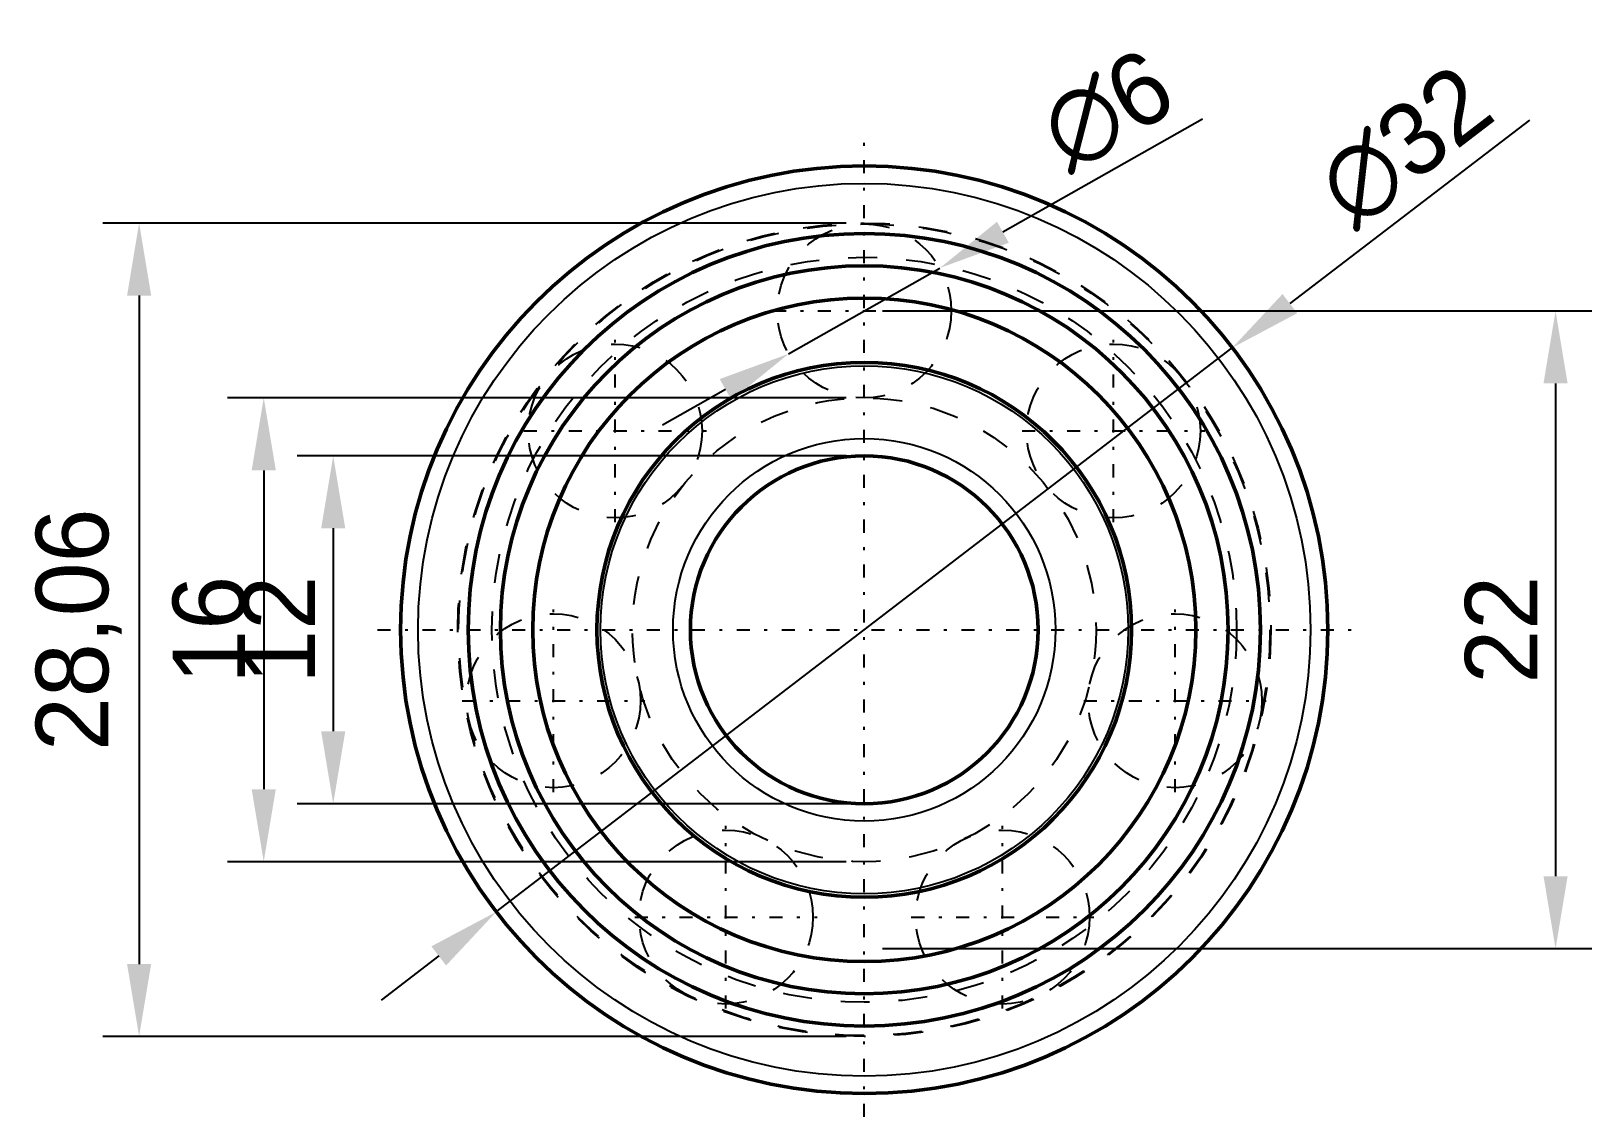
# Model space of a CAD drawing. Header units: millimetres. Extents: x -28.7 to 25.1, y -16.8 to 20.6.
import ezdxf

# ---------------------------------------------------------------- set-up
doc = ezdxf.new("R2010")
doc.units = ezdxf.units.MM
doc.linetypes.add('Center', pattern=[1.5, 0.45, -0.5, 0.05, -0.5])
doc.linetypes.add('Dashed', pattern=[2, 1, -1])
for name, color, linetype, lineweight in [('AM_0', 7, 'Continuous', 50), ('AM_4', 3, 'Continuous', 25), ('AM_7', 7, 'Center', 25), ('AM_9', 6, 'Dashed', 25)]:
    doc.layers.add(name, color=color, linetype=linetype, lineweight=lineweight)
doc.dimstyles.new('ISO-25', dxfattribs={"dimtxt": 2.5, "dimasz": 2.5, "dimexe": 1.25, "dimexo": 0.625, "dimtad": 1, "dimtxsty": 'Standard', "dimcen": 2.5, "dimadec": 0, "dimazin": 0, "dimtfac": 1, "dimtmove": 0, "dimatfit": 3, "dimfxl": 1, "dimarcsym": 0})

# ---------------------------------------------------------------- blocks, each defined once
blk = doc.blocks.new('1_6201_2Z_PART3_1_0_in_6201_2Z_2')
at = {"layer": 'AM_7'}
for p, q in [((-8.6, 3.708), (-8.6, 10.008)), ((-11.75, 6.858), (-5.45, 6.858))]:
    blk.add_line(p, q, dxfattribs=at)
at = {"layer": 'AM_9'}
blk.add_circle((-8.6, 6.858), 3, dxfattribs=at)
blk = doc.blocks.new('2_6201_2Z_PART3_2_0_in_6201_2Z_2')
at = {"layer": 'AM_7'}
for p, q in [((-10.724, -5.598), (-10.724, 0.702)), ((-13.874, -2.448), (-7.574, -2.448))]:
    blk.add_line(p, q, dxfattribs=at)
at = {"layer": 'AM_9'}
blk.add_circle((-10.724, -2.448), 3, dxfattribs=at)
blk = doc.blocks.new('3_6201_2Z_PART3_3_0_in_6201_2Z_2')
at = {"layer": 'AM_7'}
for p, q in [((-4.773, -13.061), (-4.773, -6.761)), ((-7.923, -9.911), (-1.623, -9.911))]:
    blk.add_line(p, q, dxfattribs=at)
at = {"layer": 'AM_9'}
blk.add_circle((-4.773, -9.911), 3, dxfattribs=at)
blk = doc.blocks.new('4_6201_2Z_PART3_4_0_in_6201_2Z_2')
at = {"layer": 'AM_7'}
for p, q in [((4.773, -13.061), (4.773, -6.761)), ((1.623, -9.911), (7.923, -9.911))]:
    blk.add_line(p, q, dxfattribs=at)
at = {"layer": 'AM_9'}
blk.add_circle((4.773, -9.911), 3, dxfattribs=at)
blk = doc.blocks.new('5_6201_2Z_PART3_5_0_in_6201_2Z_2')
at = {"layer": 'AM_7'}
for p, q in [((10.724, -5.598), (10.724, 0.702)), ((7.574, -2.448), (13.874, -2.448))]:
    blk.add_line(p, q, dxfattribs=at)
at = {"layer": 'AM_9'}
blk.add_circle((10.724, -2.448), 3, dxfattribs=at)
blk = doc.blocks.new('6_6201_2Z_PART3_6_0_in_6201_2Z_2')
at = {"layer": 'AM_7'}
for p, q in [((8.6, 3.708), (8.6, 10.008)), ((5.45, 6.858), (11.75, 6.858))]:
    blk.add_line(p, q, dxfattribs=at)
at = {"layer": 'AM_9'}
blk.add_circle((8.6, 6.858), 3, dxfattribs=at)
blk = doc.blocks.new('7_6201_2Z_PART3_7_0_in_6201_2Z_2')
at = {"layer": 'AM_7'}
blk.add_line((-3.15, 11), (3.15, 11), dxfattribs=at)
at = {"layer": 'AM_9'}
blk.add_circle((0, 11), 3, dxfattribs=at)
blk = doc.blocks.new('8_6201_2Z_PART2_0_in_6201_2Z_2')
at = {"layer": 'AM_0'}
for radius in [16, 13.67]:
    blk.add_circle((0, 0), radius, dxfattribs=at)
at = {"layer": 'AM_4'}
blk.add_circle((0, 0), 15.4, dxfattribs=at)
at = {"layer": 'AM_7'}
for p, q in [((0, -16.8), (0, 16.8)), ((-16.8, 0), (16.8, 0))]:
    blk.add_line(p, q, dxfattribs=at)
at = {"layer": 'AM_9'}
for radius in [14.03, 14, 12.85]:
    blk.add_circle((0, 0), radius, dxfattribs=at)
blk = doc.blocks.new('9_6201_2Z_PART1_0_in_6201_2Z_2')
at = {"layer": 'AM_0'}
for radius in [12.556, 11.443, 9.225, 6]:
    blk.add_circle((0, 0), radius, dxfattribs=at)
at = {"layer": 'AM_4'}
for radius in [9.105, 6.6]:
    blk.add_circle((0, 0), radius, dxfattribs=at)
at = {"layer": 'AM_9'}
blk.add_circle((0, 0), 8, dxfattribs=at)
blk = doc.blocks.new('*D10')
at = {"color": 0, "lineweight": -2, "transparency": 16777216}
for p, q in [((11.67, 17.619), (4.784, 13.713)), ((-2.61, 9.52), (2.61, 12.48)), ((-4.784, 8.287), (-6.959, 7.053))]:
    blk.add_line(p, q, dxfattribs=at)
at = {"color": 0, "transparency": 16777216}
for points in [[(4.579, 14.076), (4.99, 13.351), (2.61, 12.48)], [(-4.99, 8.649), (-4.579, 7.924), (-2.61, 9.52)]]:
    blk.add_solid(points, dxfattribs=at)
at = {"layer": 'Defpoints', "color": 0, "transparency": 16777216}
for p in [(2.61, 12.48), (-2.61, 9.52)]:
    blk.add_point(p, dxfattribs=at)
at = {"color": 0, "transparency": 16777216, "insert": (8.39, 17.914), "char_height": 2.5, "attachment_point": 5, "rotation": 29.559}
blk.add_mtext('∅6', dxfattribs=at)
blk = doc.blocks.new('*D11')
at = {"color": 0, "lineweight": -2, "transparency": 16777216}
for p, q in [((0.625, 11), (25.106, 11)), ((23.856, 8.5), (23.856, -8.5)), ((0.625, -11), (25.106, -11))]:
    blk.add_line(p, q, dxfattribs=at)
at = {"color": 0, "transparency": 16777216}
for points in [[(23.44, 8.5), (24.273, 8.5), (23.856, 11)], [(23.44, -8.5), (24.273, -8.5), (23.856, -11)]]:
    blk.add_solid(points, dxfattribs=at)
at = {"layer": 'Defpoints', "color": 0, "transparency": 16777216}
for p in [(0, 11), (0, -11), (23.856, -11)]:
    blk.add_point(p, dxfattribs=at)
at = {"color": 0, "transparency": 16777216, "insert": (21.981, 0), "char_height": 2.5, "attachment_point": 5, "rotation": 90}
blk.add_mtext('22', dxfattribs=at)
blk = doc.blocks.new('*D12')
at = {"color": 0, "lineweight": -2, "transparency": 16777216}
for p, q in [((22.954, 17.586), (14.685, 11.251)), ((-12.701, -9.731), (12.701, 9.731)), ((-14.685, -11.251), (-16.67, -12.772))]:
    blk.add_line(p, q, dxfattribs=at)
at = {"color": 0, "transparency": 16777216}
for points in [[(14.432, 11.582), (14.939, 10.92), (12.701, 9.731)], [(-14.939, -10.92), (-14.432, -11.582), (-12.701, -9.731)]]:
    blk.add_solid(points, dxfattribs=at)
at = {"layer": 'Defpoints', "color": 0, "transparency": 16777216}
for p in [(12.701, 9.731), (-12.701, -9.731)]:
    blk.add_point(p, dxfattribs=at)
at = {"color": 0, "transparency": 16777216, "insert": (18.672, 16.667), "char_height": 2.5, "attachment_point": 5, "rotation": 37.4573}
blk.add_mtext('∅32', dxfattribs=at)
blk = doc.blocks.new('*D13')
at = {"color": 0, "lineweight": -2, "transparency": 16777216}
for p, q in [((-0.625, 8), (-21.975, 8)), ((-20.725, 5.5), (-20.725, -5.5)), ((-0.625, -8), (-21.975, -8))]:
    blk.add_line(p, q, dxfattribs=at)
at = {"color": 0, "transparency": 16777216}
for points in [[(-21.142, 5.5), (-20.308, 5.5), (-20.725, 8)], [(-21.142, -5.5), (-20.308, -5.5), (-20.725, -8)]]:
    blk.add_solid(points, dxfattribs=at)
at = {"layer": 'Defpoints', "color": 0, "transparency": 16777216}
for p in [(0, 8), (-20.725, -8), (0, -8)]:
    blk.add_point(p, dxfattribs=at)
at = {"color": 0, "transparency": 16777216, "insert": (-22.6, 0), "char_height": 2.5, "attachment_point": 5, "rotation": 90}
blk.add_mtext('16', dxfattribs=at)
blk = doc.blocks.new('*D14')
at = {"color": 0, "lineweight": -2, "transparency": 16777216}
for p, q in [((-0.625, 14.03), (-26.276, 14.03)), ((-25.026, 11.53), (-25.026, -11.53)), ((-0.625, -14.03), (-26.276, -14.03))]:
    blk.add_line(p, q, dxfattribs=at)
at = {"color": 0, "transparency": 16777216}
for points in [[(-25.442, 11.53), (-24.609, 11.53), (-25.026, 14.03)], [(-25.442, -11.53), (-24.609, -11.53), (-25.026, -14.03)]]:
    blk.add_solid(points, dxfattribs=at)
at = {"layer": 'Defpoints', "color": 0, "transparency": 16777216}
for p in [(0, 14.03), (-25.026, -14.03), (0, -14.03)]:
    blk.add_point(p, dxfattribs=at)
at = {"color": 0, "transparency": 16777216, "insert": (-27.109, 0), "char_height": 2.5, "attachment_point": 5, "rotation": 90}
blk.add_mtext('28,06', dxfattribs=at)
blk = doc.blocks.new('*D15')
at = {"color": 0, "lineweight": -2, "transparency": 16777216}
for p, q in [((-0.625, 6), (-19.577, 6)), ((-18.327, 3.5), (-18.327, -3.5)), ((-0.625, -6), (-19.577, -6))]:
    blk.add_line(p, q, dxfattribs=at)
at = {"color": 0, "transparency": 16777216}
for points in [[(-18.744, 3.5), (-17.911, 3.5), (-18.327, 6)], [(-18.744, -3.5), (-17.911, -3.5), (-18.327, -6)]]:
    blk.add_solid(points, dxfattribs=at)
at = {"layer": 'Defpoints', "color": 0, "transparency": 16777216}
for p in [(0, 6), (-18.327, -6), (0, -6)]:
    blk.add_point(p, dxfattribs=at)
at = {"color": 0, "transparency": 16777216, "insert": (-20.202, 0), "char_height": 2.5, "attachment_point": 5, "rotation": 90}
blk.add_mtext('12', dxfattribs=at)

msp = doc.modelspace()

# ---------------------------------------------------------------- block references
for name in ['8_6201_2Z_PART2_0_in_6201_2Z_2', '7_6201_2Z_PART3_7_0_in_6201_2Z_2', '9_6201_2Z_PART1_0_in_6201_2Z_2', '1_6201_2Z_PART3_1_0_in_6201_2Z_2', '6_6201_2Z_PART3_6_0_in_6201_2Z_2', '2_6201_2Z_PART3_2_0_in_6201_2Z_2', '5_6201_2Z_PART3_5_0_in_6201_2Z_2', '3_6201_2Z_PART3_3_0_in_6201_2Z_2', '4_6201_2Z_PART3_4_0_in_6201_2Z_2']:
    msp.add_blockref(name, (0, 0))

# ---------------------------------------------------------------- dimensions: what is measured, and where the dimension line sits
for p1, p2, picture, middle in [((-2.61, 9.52), (2.61, 12.48), '*D10', (9.315, 16.283)), ((-12.701, -9.731), (12.701, 9.731), '*D12', (19.812, 15.179))]:
    dim = msp.add_diameter_dim_2p(p1=p1, p2=p2, dimstyle='ISO-25')
    dim.commit()
    dim.dimension.update_dxf_attribs({"geometry": picture, "text_midpoint": middle, "dimtype": 163})
for base, p1, p2, picture, middle in [((-25.026, -14.03), (0, 14.03), (0, -14.03), '*D14', (-27.109, 0)), ((23.856, -11), (0, 11), (0, -11), '*D11', (21.981, 0)), ((-20.725, -8), (0, 8), (0, -8), '*D13', (-22.6, 0)), ((-18.327, -6), (0, 6), (0, -6), '*D15', (-20.202, 0))]:
    dim = msp.add_linear_dim(base=base, p1=p1, p2=p2, angle=90, dimstyle='ISO-25')
    dim.commit()
    dim.dimension.update_dxf_attribs({"geometry": picture, "text_midpoint": middle})

doc.saveas('drawing.dxf')
